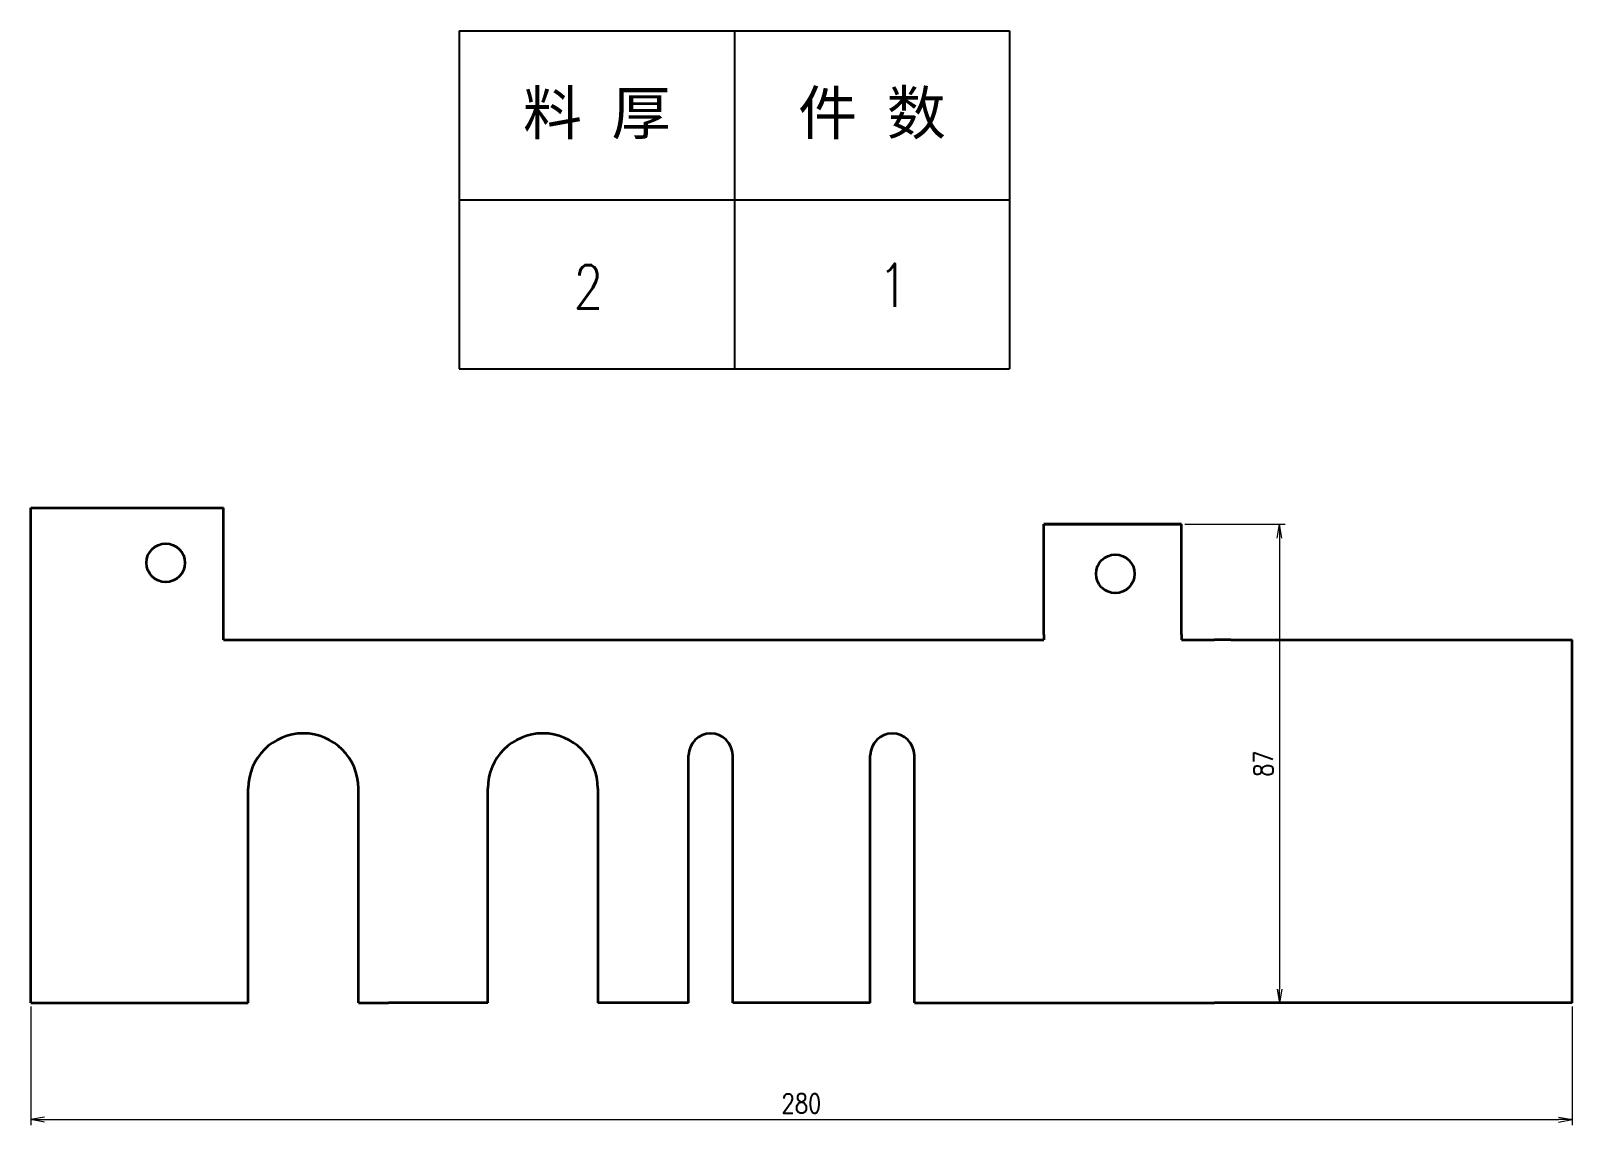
# Model space of a CAD drawing. Header units: inches. Extents: x 269 to 10986, y 1043 to 4337.
# Drawn here: x 8738.3 to 9018.3, y 3833.6 to 4032.5 of the extents above; entities that cross this region are included whole.
import ezdxf
from ezdxf.enums import TextEntityAlignment as Align

# ---------------------------------------------------------------- set-up
doc = ezdxf.new("R2010")
doc.units = ezdxf.units.IN
doc.header["$MEASUREMENT"] = 0
doc.layers.add('粗实线', color=7, linetype='Continuous', lineweight=35)
doc.styles.add('DIM', font='romans.shx', dxfattribs={"width": 0.8, "bigfont": 'bigfont.shx'})
doc.styles.get("Standard").update_dxf_attribs({"font": 'txt', "bigfont": 'gbcbig.shx'})
doc.dimstyles.new('XR 1-1$0', dxfattribs={"dimtxt": 3.5, "dimasz": 2.5, "dimexe": 1, "dimexo": 0.625, "dimgap": 1.2, "dimtad": 1, "dimzin": 9, "dimdsep": 46, "dimtxsty": 'DIM', "dimblk": 'OPEN', "dimcen": 0, "dimclrd": 8, "dimclre": 8, "dimclrt": 2, "dimazin": 2, "dimtfac": 0.5, "dimtmove": 0, "dimatfit": 3, "dimldrblk": 'OPEN', "dimfxl": 0, "dimtolj": 2, "dimlwd": 18, "dimlwe": 18, "dimarcsym": 0})

# ---------------------------------------------------------------- blocks, each defined once
blk = doc.blocks.new('_Open')
at = {"color": 0, "linetype": 'ByBlock', "lineweight": -2}
for p, q in [((-1, 0.17), (0, 0)), ((-1, -0.17), (0, 0)), ((0, 0), (-1, 0))]:
    blk.add_line(p, q, dxfattribs=at)
blk = doc.blocks.new('*D1239')
at = {"color": 8, "lineweight": 18, "transparency": 16777216}
for p, q in [((8738.31, 3855.18), (8738.31, 3833.6)), ((9018.31, 3855.18), (9018.31, 3833.6)), ((8740.81, 3834.6), (9015.81, 3834.6))]:
    blk.add_line(p, q, dxfattribs=at)
at = {"layer": 'Defpoints', "color": 0, "transparency": 16777216}
for p in [(8738.31, 3855.81), (9018.31, 3855.81), (9018.31, 3834.6)]:
    blk.add_point(p, dxfattribs=at)
at = {"color": 8, "lineweight": 18, "transparency": 16777216, "xscale": 2.5, "yscale": 2.5, "zscale": 2.5, "rotation": 180}
blk.add_blockref('_Open', (8738.31, 3834.6), dxfattribs=at)
at = {"color": 8, "lineweight": 18, "transparency": 16777216, "xscale": 2.5, "yscale": 2.5, "zscale": 2.5}
blk.add_blockref('_Open', (9018.31, 3834.6), dxfattribs=at)
at = {"color": 2, "transparency": 16777216, "insert": (8878.31, 3837.55), "char_height": 3.5, "attachment_point": 5, "style": 'DIM'}
blk.add_mtext('\\A2;280', dxfattribs=at)
blk = doc.blocks.new('*D1240')
at = {"color": 8, "lineweight": 18, "transparency": 16777216}
for p, q in [((8947.94, 3942.81), (8966.16, 3942.81)), ((8965.16, 3940.31), (8965.16, 3858.31)), ((8947.94, 3855.81), (8966.16, 3855.81))]:
    blk.add_line(p, q, dxfattribs=at)
at = {"layer": 'Defpoints', "color": 0, "transparency": 16777216}
for p in [(8947.31, 3942.81), (8947.31, 3855.81), (8965.16, 3855.81)]:
    blk.add_point(p, dxfattribs=at)
at = {"color": 8, "lineweight": 18, "transparency": 16777216, "xscale": 2.5, "yscale": 2.5, "zscale": 2.5}
for p, rotation in [((8965.16, 3942.81), 90), ((8965.16, 3855.81), 270)]:
    blk.add_blockref('_Open', p, dxfattribs=dict(at, rotation=rotation))
at = {"color": 2, "transparency": 16777216, "insert": (8962.21, 3899.31), "char_height": 3.5, "attachment_point": 5, "rotation": 90, "style": 'DIM'}
blk.add_mtext('\\A2;87', dxfattribs=at)
blk = doc.blocks.new('*T1241')
at = {"color": 0, "linetype": 'ByBlock', "lineweight": -2, "transparency": 16777216}
for p, q in [((0, 0), (127, 0)), ((0, 0), (0, -78)), ((63.5, 0), (63.5, -78)), ((127, 0), (127, -78)), ((0, -39), (127, -39)), ((0, -78), (127, -78))]:
    blk.add_line(p, q, dxfattribs=at)
at = {"color": 0, "transparency": 16777216, "char_height": 10, "width": 60.5, "attachment_point": 5}
for s, insert in [('{\\fSimSun|b0|i0|c134|p2;料 厚}', (31.75, -19.5)), ('{\\fSimSun|b0|i0|c134|p2;件 数}', (95.25, -19.5))]:
    blk.add_mtext(s, dxfattribs=dict(at, insert=insert))
blk = doc.blocks.new('拆图参数')
blk.add_blockref('*T1241', (-63.5, 78))
at = {"style": 'DIM', "width": 0.8}
blk.add_attdef('6', text='', height=10, dxfattribs=at).set_placement((-37.13, 18.91), align=Align.MIDDLE_LEFT)
blk.add_attdef('1', text='', height=10, dxfattribs=at).set_placement((36.65, 19.27), align=Align.MIDDLE_CENTER)

msp = doc.modelspace()

# ---------------------------------------------------------------- linework, layer by layer
at = {"layer": '粗实线'}
for p, q in [((8738.315, 3921.809), (8738.315, 3945.809)), ((8738.315, 3945.809), (8773.315, 3945.809)), ((8773.315, 3921.809), (8773.315, 3945.809)), ((8922.315, 3942.809), (8947.315, 3942.809)), ((8947.315, 3942.809), (8922.315, 3942.809)), ((8738.315, 3855.809), (8738.315, 3921.809)), ((8773.315, 3921.809), (8922.315, 3921.809)), ((8956.315, 3921.809), (9018.315, 3921.809)), ((9018.315, 3855.809), (9018.315, 3921.809)), ((8857.815, 3855.809), (8857.815, 3900.809)), ((8865.815, 3855.809), (8865.815, 3900.809)), ((8890.815, 3855.809), (8890.815, 3900.809)), ((8898.815, 3855.809), (8898.815, 3900.809)), ((8777.815, 3855.809), (8777.815, 3894.809)), ((8797.815, 3855.809), (8797.815, 3894.809)), ((8821.315, 3855.809), (8821.315, 3894.809)), ((8841.315, 3894.809), (8841.315, 3855.809)), ((8738.315, 3855.809), (8777.815, 3855.809)), ((8797.815, 3855.809), (8800.315, 3855.809)), ((8800.315, 3855.809), (8803.315, 3855.809)), ((8800.315, 3855.809), (8803.315, 3855.809)), ((8821.315, 3855.809), (8803.315, 3855.809)), ((8890.815, 3855.809), (8865.815, 3855.809)), ((8898.815, 3855.809), (8953.315, 3855.809)), ((9018.315, 3855.809), (8956.315, 3855.809))]:
    msp.add_line(p, q, dxfattribs=at)
at = {"layer": '粗实线', "ltscale": 0.05}
for p, q in [((8922.315, 3923.809), (8922.315, 3942.809)), ((8947.315, 3923.809), (8947.315, 3942.809))]:
    msp.add_line(p, q, dxfattribs=at)
at = {"layer": '粗实线', "ltscale": 0.025}
for p, q in [((8922.315, 3922.809), (8922.315, 3923.809)), ((8922.315, 3922.809), (8922.315, 3921.809)), ((8947.315, 3922.809), (8947.315, 3923.809)), ((8947.315, 3922.809), (8947.315, 3921.809))]:
    msp.add_line(p, q, dxfattribs=at)
at = {"layer": '粗实线', "ltscale": 0.15}
msp.add_line((8947.315, 3921.809), (8953.315, 3921.809), dxfattribs=at)
at = {"layer": '粗实线', "ltscale": 0.075}
for p, q in [((8956.315, 3921.809), (8953.315, 3921.809)), ((8956.315, 3921.809), (8953.315, 3921.809)), ((8956.315, 3855.809), (8953.315, 3855.809)), ((8956.315, 3855.809), (8953.315, 3855.809))]:
    msp.add_line(p, q, dxfattribs=at)
at = {"layer": '粗实线', "ltscale": 0.4125}
msp.add_line((8857.815, 3855.809), (8841.315, 3855.809), dxfattribs=at)
at = {"layer": '粗实线'}
for centre in [(8762.815, 3935.809), (8935.315, 3933.809)]:
    msp.add_circle(centre, 3.5, dxfattribs=at)
for centre, radius in [((8787.815, 3894.809), 10), ((8831.315, 3894.809), 10), ((8861.815, 3900.809), 4), ((8894.815, 3900.809), 4)]:
    msp.add_arc(centre, radius, 0, 180, dxfattribs=at)

# ---------------------------------------------------------------- block references
at = {"xscale": 0.7874015748031495, "yscale": 0.7874015748031495, "zscale": 0.7874015748031495}
msp.add_blockref('拆图参数', (8866.121, 3971.085), dxfattribs=at).add_auto_attribs({'1': '1', '6': '2'})

# ---------------------------------------------------------------- dimensions: what is measured, and where the dimension line sits
dim = msp.add_linear_dim(base=(8965.164, 3855.809), p1=(8947.315, 3942.809), p2=(8947.315, 3855.809), angle=90, dimstyle='XR 1-1$0')
dim.commit()
dim.dimension.update_dxf_attribs({"geometry": '*D1240', "text_midpoint": (8962.214, 3899.309)})
dim = msp.add_linear_dim(base=(9018.315, 3834.596), p1=(8738.315, 3855.809), p2=(9018.315, 3855.809), dimstyle='XR 1-1$0')
dim.commit()
dim.dimension.update_dxf_attribs({"geometry": '*D1239', "text_midpoint": (8878.315, 3837.546)})

doc.saveas('drawing.dxf')
